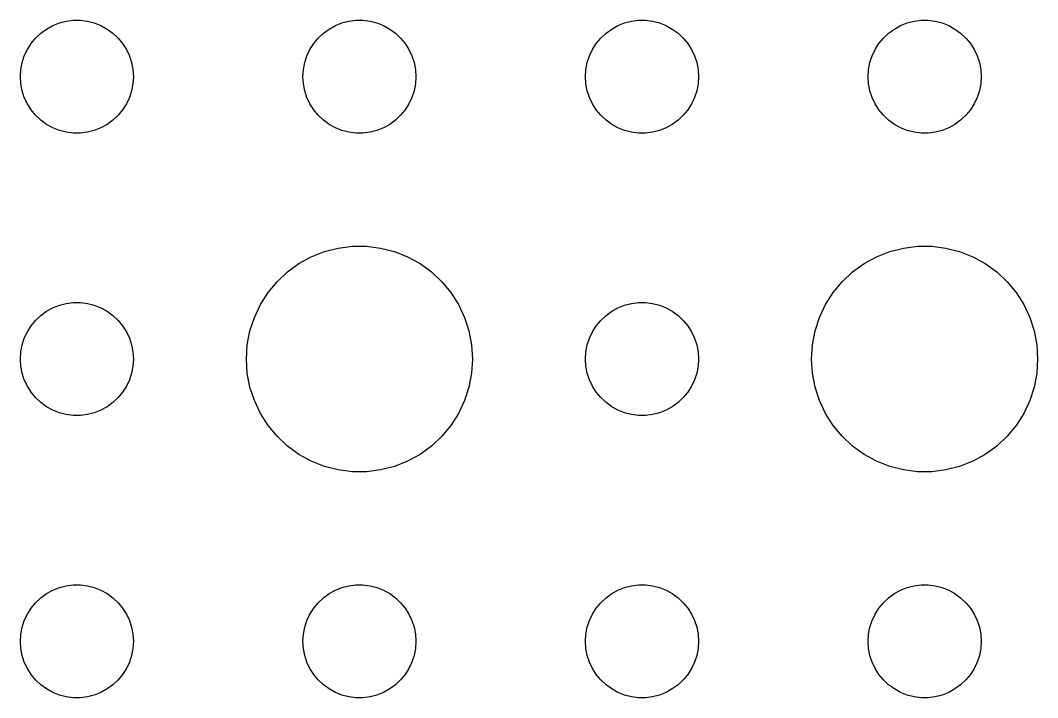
# Model space of a CAD drawing. Header units: metres. Extents: x -112 to 112, y -89 to 89.
# Drawn here: x -84 to -57, y -46.5 to -28.5 of the extents above; entities that cross this region are included whole.
import ezdxf

# ---------------------------------------------------------------- set-up
doc = ezdxf.new("R2010")
doc.units = ezdxf.units.M

msp = doc.modelspace()

# ---------------------------------------------------------------- linework, layer by layer
for p, q in [((-83.1387, -28.6427), (-82.9635, -28.5734)), ((-82.9635, -28.5734), (-82.7811, -28.5266)), ((-82.7811, -28.5266), (-82.5942, -28.503)), ((-82.5942, -28.503), (-82.4058, -28.503)), ((-82.4058, -28.503), (-82.2189, -28.5266)), ((-82.2189, -28.5266), (-82.0365, -28.5734)), ((-82.0365, -28.5734), (-81.8613, -28.6427)), ((-75.6387, -28.6427), (-75.4635, -28.5734)), ((-75.4635, -28.5734), (-75.2811, -28.5266)), ((-75.2811, -28.5266), (-75.0942, -28.503)), ((-75.0942, -28.503), (-74.9058, -28.503)), ((-74.9058, -28.503), (-74.7189, -28.5266)), ((-74.7189, -28.5266), (-74.5365, -28.5734)), ((-74.5365, -28.5734), (-74.3613, -28.6427)), ((-68.1387, -28.6427), (-67.9635, -28.5734)), ((-67.9635, -28.5734), (-67.7811, -28.5266)), ((-67.7811, -28.5266), (-67.5942, -28.503)), ((-67.5942, -28.503), (-67.4058, -28.503)), ((-67.4058, -28.503), (-67.2189, -28.5266)), ((-67.2189, -28.5266), (-67.0365, -28.5734)), ((-67.0365, -28.5734), (-66.8613, -28.6427)), ((-60.6387, -28.6427), (-60.4635, -28.5734)), ((-60.4635, -28.5734), (-60.2811, -28.5266)), ((-60.2811, -28.5266), (-60.0942, -28.503)), ((-60.0942, -28.503), (-59.9058, -28.503)), ((-59.9058, -28.503), (-59.7189, -28.5266)), ((-59.7189, -28.5266), (-59.5365, -28.5734)), ((-59.5365, -28.5734), (-59.3613, -28.6427)), ((-83.5934, -28.9732), (-83.4561, -28.8442)), ((-83.4561, -28.8442), (-83.3037, -28.7335)), ((-83.3037, -28.7335), (-83.1387, -28.6427)), ((-81.8613, -28.6427), (-81.6963, -28.7335)), ((-81.6963, -28.7335), (-81.5439, -28.8442)), ((-81.5439, -28.8442), (-81.4065, -28.9732)), ((-76.0934, -28.9732), (-75.9561, -28.8442)), ((-75.9561, -28.8442), (-75.8037, -28.7335)), ((-75.8037, -28.7335), (-75.6387, -28.6427)), ((-74.3613, -28.6427), (-74.1963, -28.7335)), ((-74.1963, -28.7335), (-74.0439, -28.8442)), ((-74.0439, -28.8442), (-73.9065, -28.9732)), ((-68.5934, -28.9732), (-68.4561, -28.8442)), ((-68.4561, -28.8442), (-68.3037, -28.7335)), ((-68.3037, -28.7335), (-68.1387, -28.6427)), ((-66.8613, -28.6427), (-66.6963, -28.7335)), ((-66.6963, -28.7335), (-66.5439, -28.8442)), ((-66.5439, -28.8442), (-66.4065, -28.9732)), ((-61.0934, -28.9732), (-60.9561, -28.8442)), ((-60.9561, -28.8442), (-60.8037, -28.7335)), ((-60.8037, -28.7335), (-60.6387, -28.6427)), ((-59.3613, -28.6427), (-59.1963, -28.7335)), ((-59.1963, -28.7335), (-59.0439, -28.8442)), ((-59.0439, -28.8442), (-58.9065, -28.9732)), ((-83.8145, -29.2774), (-83.7135, -29.1183)), ((-83.7135, -29.1183), (-83.5934, -28.9732)), ((-81.4065, -28.9732), (-81.2865, -29.1183)), ((-81.2865, -29.1183), (-81.1855, -29.2774)), ((-76.3145, -29.2774), (-76.2135, -29.1183)), ((-76.2135, -29.1183), (-76.0934, -28.9732)), ((-73.9065, -28.9732), (-73.7865, -29.1183)), ((-73.7865, -29.1183), (-73.6855, -29.2774)), ((-68.8145, -29.2774), (-68.7135, -29.1183)), ((-68.7135, -29.1183), (-68.5934, -28.9732)), ((-66.4065, -28.9732), (-66.2865, -29.1183)), ((-66.2865, -29.1183), (-66.1855, -29.2774)), ((-61.3145, -29.2774), (-61.2135, -29.1183)), ((-61.2135, -29.1183), (-61.0934, -28.9732)), ((-58.9065, -28.9732), (-58.7865, -29.1183)), ((-58.7865, -29.1183), (-58.6855, -29.2774)), ((-83.8947, -29.4478), (-83.8145, -29.2774)), ((-81.1855, -29.2774), (-81.1053, -29.4478)), ((-76.3947, -29.4478), (-76.3145, -29.2774)), ((-73.6855, -29.2774), (-73.6053, -29.4478)), ((-68.8947, -29.4478), (-68.8145, -29.2774)), ((-66.1855, -29.2774), (-66.1053, -29.4478)), ((-61.3947, -29.4478), (-61.3145, -29.2774)), ((-58.6855, -29.2774), (-58.6053, -29.4478)), ((-83.9882, -29.812), (-83.9529, -29.627)), ((-83.9529, -29.627), (-83.8947, -29.4478)), ((-81.1053, -29.4478), (-81.0471, -29.627)), ((-81.0471, -29.627), (-81.0118, -29.812)), ((-76.4882, -29.812), (-76.4529, -29.627)), ((-76.4529, -29.627), (-76.3947, -29.4478)), ((-73.6053, -29.4478), (-73.5471, -29.627)), ((-73.5471, -29.627), (-73.5118, -29.812)), ((-68.9882, -29.812), (-68.9529, -29.627)), ((-68.9529, -29.627), (-68.8947, -29.4478)), ((-66.1053, -29.4478), (-66.0471, -29.627)), ((-66.0471, -29.627), (-66.0118, -29.812)), ((-61.4882, -29.812), (-61.4529, -29.627)), ((-61.4529, -29.627), (-61.3947, -29.4478)), ((-58.6053, -29.4478), (-58.5471, -29.627)), ((-58.5471, -29.627), (-58.5118, -29.812)), ((-84, -30), (-83.9882, -29.812)), ((-81.0118, -29.812), (-81, -30)), ((-76.5, -30), (-76.4882, -29.812)), ((-73.5118, -29.812), (-73.5, -30)), ((-69, -30), (-68.9882, -29.812)), ((-66.0118, -29.812), (-66, -30)), ((-61.5, -30), (-61.4882, -29.812)), ((-58.5118, -29.812), (-58.5, -30)), ((-83.9882, -30.188), (-84, -30)), ((-83.9529, -30.373), (-83.9882, -30.188)), ((-81.0118, -30.188), (-81.0471, -30.373)), ((-81, -30), (-81.0118, -30.188)), ((-76.4882, -30.188), (-76.5, -30)), ((-76.4529, -30.373), (-76.4882, -30.188)), ((-73.5118, -30.188), (-73.5471, -30.373)), ((-73.5, -30), (-73.5118, -30.188)), ((-68.9882, -30.188), (-69, -30)), ((-68.9529, -30.373), (-68.9882, -30.188)), ((-66.0118, -30.188), (-66.0471, -30.373)), ((-66, -30), (-66.0118, -30.188)), ((-61.4882, -30.188), (-61.5, -30)), ((-61.4529, -30.373), (-61.4882, -30.188)), ((-58.5118, -30.188), (-58.5471, -30.373)), ((-58.5, -30), (-58.5118, -30.188)), ((-83.8947, -30.5522), (-83.9529, -30.373)), ((-81.0471, -30.373), (-81.1053, -30.5522)), ((-76.3947, -30.5522), (-76.4529, -30.373)), ((-73.5471, -30.373), (-73.6053, -30.5522)), ((-68.8947, -30.5522), (-68.9529, -30.373)), ((-66.0471, -30.373), (-66.1053, -30.5522)), ((-61.3947, -30.5522), (-61.4529, -30.373)), ((-58.5471, -30.373), (-58.6053, -30.5522)), ((-83.8145, -30.7226), (-83.8947, -30.5522)), ((-83.7135, -30.8817), (-83.8145, -30.7226)), ((-81.1855, -30.7226), (-81.2865, -30.8817)), ((-81.1053, -30.5522), (-81.1855, -30.7226)), ((-76.3145, -30.7226), (-76.3947, -30.5522)), ((-76.2135, -30.8817), (-76.3145, -30.7226)), ((-73.6855, -30.7226), (-73.7865, -30.8817)), ((-73.6053, -30.5522), (-73.6855, -30.7226)), ((-68.8145, -30.7226), (-68.8947, -30.5522)), ((-68.7135, -30.8817), (-68.8145, -30.7226)), ((-66.1855, -30.7226), (-66.2865, -30.8817)), ((-66.1053, -30.5522), (-66.1855, -30.7226)), ((-61.3145, -30.7226), (-61.3947, -30.5522)), ((-61.2135, -30.8817), (-61.3145, -30.7226)), ((-58.6855, -30.7226), (-58.7865, -30.8817)), ((-58.6053, -30.5522), (-58.6855, -30.7226)), ((-83.5934, -31.0268), (-83.7135, -30.8817)), ((-83.4561, -31.1558), (-83.5934, -31.0268)), ((-81.4065, -31.0268), (-81.5439, -31.1558)), ((-81.2865, -30.8817), (-81.4065, -31.0268)), ((-76.0934, -31.0268), (-76.2135, -30.8817)), ((-75.9561, -31.1558), (-76.0934, -31.0268)), ((-73.9065, -31.0268), (-74.0439, -31.1558)), ((-73.7865, -30.8817), (-73.9065, -31.0268)), ((-68.5934, -31.0268), (-68.7135, -30.8817)), ((-68.4561, -31.1558), (-68.5934, -31.0268)), ((-66.4065, -31.0268), (-66.5439, -31.1558)), ((-66.2865, -30.8817), (-66.4065, -31.0268)), ((-61.0934, -31.0268), (-61.2135, -30.8817)), ((-60.9561, -31.1558), (-61.0934, -31.0268)), ((-58.9065, -31.0268), (-59.0439, -31.1558)), ((-58.7865, -30.8817), (-58.9065, -31.0268)), ((-83.3037, -31.2665), (-83.4561, -31.1558)), ((-83.1387, -31.3572), (-83.3037, -31.2665)), ((-81.6963, -31.2665), (-81.8613, -31.3572)), ((-81.5439, -31.1558), (-81.6963, -31.2665)), ((-75.8037, -31.2665), (-75.9561, -31.1558)), ((-75.6387, -31.3572), (-75.8037, -31.2665)), ((-74.1963, -31.2665), (-74.3613, -31.3572)), ((-74.0439, -31.1558), (-74.1963, -31.2665)), ((-68.3037, -31.2665), (-68.4561, -31.1558)), ((-68.1387, -31.3572), (-68.3037, -31.2665)), ((-66.6963, -31.2665), (-66.8613, -31.3572)), ((-66.5439, -31.1558), (-66.6963, -31.2665)), ((-60.8037, -31.2665), (-60.9561, -31.1558)), ((-60.6387, -31.3572), (-60.8037, -31.2665)), ((-59.1963, -31.2665), (-59.3613, -31.3572)), ((-59.0439, -31.1558), (-59.1963, -31.2665)), ((-82.9635, -31.4266), (-83.1387, -31.3572)), ((-82.7811, -31.4734), (-82.9635, -31.4266)), ((-82.5942, -31.497), (-82.7811, -31.4734)), ((-82.4058, -31.497), (-82.5942, -31.497)), ((-82.2189, -31.4734), (-82.4058, -31.497)), ((-82.0365, -31.4266), (-82.2189, -31.4734)), ((-81.8613, -31.3572), (-82.0365, -31.4266)), ((-75.4635, -31.4266), (-75.6387, -31.3572)), ((-75.2811, -31.4734), (-75.4635, -31.4266)), ((-75.0942, -31.497), (-75.2811, -31.4734)), ((-74.9058, -31.497), (-75.0942, -31.497)), ((-74.7189, -31.4734), (-74.9058, -31.497)), ((-74.5365, -31.4266), (-74.7189, -31.4734)), ((-74.3613, -31.3572), (-74.5365, -31.4266)), ((-67.9635, -31.4266), (-68.1387, -31.3572)), ((-67.7811, -31.4734), (-67.9635, -31.4266)), ((-67.5942, -31.497), (-67.7811, -31.4734)), ((-67.4058, -31.497), (-67.5942, -31.497)), ((-67.2189, -31.4734), (-67.4058, -31.497)), ((-67.0365, -31.4266), (-67.2189, -31.4734)), ((-66.8613, -31.3572), (-67.0365, -31.4266)), ((-60.4635, -31.4266), (-60.6387, -31.3572)), ((-60.2811, -31.4734), (-60.4635, -31.4266)), ((-60.0942, -31.497), (-60.2811, -31.4734)), ((-59.9058, -31.497), (-60.0942, -31.497)), ((-59.7189, -31.4734), (-59.9058, -31.497)), ((-59.5365, -31.4266), (-59.7189, -31.4734)), ((-59.3613, -31.3572), (-59.5365, -31.4266)), ((-75.927, -34.6468), (-75.5621, -34.5531)), ((-75.5621, -34.5531), (-75.1884, -34.5059)), ((-75.1884, -34.5059), (-74.8116, -34.5059)), ((-74.8116, -34.5059), (-74.4379, -34.5531)), ((-74.4379, -34.5531), (-74.073, -34.6468)), ((-60.927, -34.6468), (-60.5621, -34.5531)), ((-60.5621, -34.5531), (-60.1884, -34.5059)), ((-60.1884, -34.5059), (-59.8116, -34.5059)), ((-59.8116, -34.5059), (-59.4379, -34.5531)), ((-59.4379, -34.5531), (-59.0729, -34.6468)), ((-76.6075, -34.967), (-76.2773, -34.7855)), ((-76.2773, -34.7855), (-75.927, -34.6468)), ((-74.073, -34.6468), (-73.7227, -34.7855)), ((-73.7227, -34.7855), (-73.3925, -34.967)), ((-61.6075, -34.967), (-61.2773, -34.7855)), ((-61.2773, -34.7855), (-60.927, -34.6468)), ((-59.0729, -34.6468), (-58.7227, -34.7855)), ((-58.7227, -34.7855), (-58.3925, -34.967)), ((-76.9123, -35.1885), (-76.6075, -34.967)), ((-73.3925, -34.967), (-73.0877, -35.1885)), ((-61.9123, -35.1885), (-61.6075, -34.967)), ((-58.3925, -34.967), (-58.0877, -35.1885)), ((-77.1869, -35.4464), (-76.9123, -35.1885)), ((-73.0877, -35.1885), (-72.8131, -35.4464)), ((-62.1869, -35.4464), (-61.9123, -35.1885)), ((-58.0877, -35.1885), (-57.8131, -35.4464)), ((-77.427, -35.7366), (-77.1869, -35.4464)), ((-72.8131, -35.4464), (-72.573, -35.7366)), ((-62.427, -35.7366), (-62.1869, -35.4464)), ((-57.8131, -35.4464), (-57.5729, -35.7366)), ((-77.6289, -36.0547), (-77.427, -35.7366)), ((-72.573, -35.7366), (-72.3711, -36.0547)), ((-62.6289, -36.0547), (-62.427, -35.7366)), ((-57.5729, -35.7366), (-57.3711, -36.0547)), ((-83.3037, -36.2335), (-83.1387, -36.1428)), ((-83.1387, -36.1428), (-82.9635, -36.0734)), ((-82.9635, -36.0734), (-82.7811, -36.0266)), ((-82.7811, -36.0266), (-82.5942, -36.003)), ((-82.5942, -36.003), (-82.4058, -36.003)), ((-82.4058, -36.003), (-82.2189, -36.0266)), ((-82.2189, -36.0266), (-82.0365, -36.0734)), ((-82.0365, -36.0734), (-81.8613, -36.1428)), ((-81.8613, -36.1428), (-81.6963, -36.2335)), ((-77.7893, -36.3956), (-77.6289, -36.0547)), ((-72.3711, -36.0547), (-72.2107, -36.3956)), ((-68.3037, -36.2335), (-68.1387, -36.1428)), ((-68.1387, -36.1428), (-67.9635, -36.0734)), ((-67.9635, -36.0734), (-67.7811, -36.0266)), ((-67.7811, -36.0266), (-67.5942, -36.003)), ((-67.5942, -36.003), (-67.4058, -36.003)), ((-67.4058, -36.003), (-67.2189, -36.0266)), ((-67.2189, -36.0266), (-67.0365, -36.0734)), ((-67.0365, -36.0734), (-66.8613, -36.1428)), ((-66.8613, -36.1428), (-66.6963, -36.2335)), ((-62.7893, -36.3956), (-62.6289, -36.0547)), ((-57.3711, -36.0547), (-57.2107, -36.3956)), ((-83.5934, -36.4732), (-83.4561, -36.3442)), ((-83.4561, -36.3442), (-83.3037, -36.2335)), ((-81.6963, -36.2335), (-81.5439, -36.3442)), ((-81.5439, -36.3442), (-81.4065, -36.4732)), ((-77.9057, -36.7539), (-77.7893, -36.3956)), ((-72.2107, -36.3956), (-72.0943, -36.7539)), ((-68.5934, -36.4732), (-68.4561, -36.3442)), ((-68.4561, -36.3442), (-68.3037, -36.2335)), ((-66.6963, -36.2335), (-66.5439, -36.3442)), ((-66.5439, -36.3442), (-66.4065, -36.4732)), ((-62.9057, -36.7539), (-62.7893, -36.3956)), ((-57.2107, -36.3956), (-57.0942, -36.7539)), ((-83.8145, -36.7774), (-83.7135, -36.6183)), ((-83.7135, -36.6183), (-83.5934, -36.4732)), ((-81.4065, -36.4732), (-81.2865, -36.6183)), ((-81.2865, -36.6183), (-81.1855, -36.7774)), ((-68.8145, -36.7774), (-68.7135, -36.6183)), ((-68.7135, -36.6183), (-68.5934, -36.4732)), ((-66.4065, -36.4732), (-66.2865, -36.6183)), ((-66.2865, -36.6183), (-66.1855, -36.7774)), ((-83.9529, -37.127), (-83.8947, -36.9478)), ((-83.8947, -36.9478), (-83.8145, -36.7774)), ((-81.1855, -36.7774), (-81.1053, -36.9478)), ((-81.1053, -36.9478), (-81.0471, -37.127)), ((-77.9763, -37.124), (-77.9057, -36.7539)), ((-72.0943, -36.7539), (-72.0237, -37.124)), ((-68.9529, -37.127), (-68.8947, -36.9478)), ((-68.8947, -36.9478), (-68.8145, -36.7774)), ((-66.1855, -36.7774), (-66.1053, -36.9478)), ((-66.1053, -36.9478), (-66.0471, -37.127)), ((-62.9763, -37.124), (-62.9057, -36.7539)), ((-57.0942, -36.7539), (-57.0237, -37.124)), ((-83.9882, -37.312), (-83.9529, -37.127)), ((-81.0471, -37.127), (-81.0118, -37.312)), ((-78, -37.5), (-77.9763, -37.124)), ((-72.0237, -37.124), (-72, -37.5)), ((-68.9882, -37.312), (-68.9529, -37.127)), ((-66.0471, -37.127), (-66.0118, -37.312)), ((-63, -37.5), (-62.9763, -37.124)), ((-57.0237, -37.124), (-57, -37.5)), ((-84, -37.5), (-83.9882, -37.312)), ((-83.9882, -37.688), (-84, -37.5)), ((-81.0118, -37.312), (-81, -37.5)), ((-81, -37.5), (-81.0118, -37.688)), ((-77.9763, -37.876), (-78, -37.5)), ((-72, -37.5), (-72.0237, -37.876)), ((-69, -37.5), (-68.9882, -37.312)), ((-68.9882, -37.688), (-69, -37.5)), ((-66.0118, -37.312), (-66, -37.5)), ((-66, -37.5), (-66.0118, -37.688)), ((-62.9763, -37.876), (-63, -37.5)), ((-57, -37.5), (-57.0237, -37.876)), ((-83.9529, -37.873), (-83.9882, -37.688)), ((-81.0118, -37.688), (-81.0471, -37.873)), ((-68.9529, -37.873), (-68.9882, -37.688)), ((-66.0118, -37.688), (-66.0471, -37.873)), ((-83.8947, -38.0522), (-83.9529, -37.873)), ((-83.8145, -38.2226), (-83.8947, -38.0522)), ((-81.1053, -38.0522), (-81.1855, -38.2226)), ((-81.0471, -37.873), (-81.1053, -38.0522)), ((-77.9057, -38.2461), (-77.9763, -37.876)), ((-72.0237, -37.876), (-72.0943, -38.2461)), ((-68.8947, -38.0522), (-68.9529, -37.873)), ((-68.8145, -38.2226), (-68.8947, -38.0522)), ((-66.1053, -38.0522), (-66.1855, -38.2226)), ((-66.0471, -37.873), (-66.1053, -38.0522)), ((-62.9057, -38.2461), (-62.9763, -37.876)), ((-57.0237, -37.876), (-57.0942, -38.2461)), ((-83.7135, -38.3817), (-83.8145, -38.2226)), ((-81.1855, -38.2226), (-81.2865, -38.3817)), ((-77.7893, -38.6044), (-77.9057, -38.2461)), ((-72.0943, -38.2461), (-72.2107, -38.6044)), ((-68.7135, -38.3817), (-68.8145, -38.2226)), ((-66.1855, -38.2226), (-66.2865, -38.3817)), ((-62.7893, -38.6044), (-62.9057, -38.2461)), ((-57.0942, -38.2461), (-57.2107, -38.6044)), ((-83.5934, -38.5268), (-83.7135, -38.3817)), ((-83.4561, -38.6558), (-83.5934, -38.5268)), ((-81.4065, -38.5268), (-81.5439, -38.6558)), ((-81.2865, -38.3817), (-81.4065, -38.5268)), ((-77.6289, -38.9453), (-77.7893, -38.6044)), ((-72.2107, -38.6044), (-72.3711, -38.9453)), ((-68.5934, -38.5268), (-68.7135, -38.3817)), ((-68.4561, -38.6558), (-68.5934, -38.5268)), ((-66.4065, -38.5268), (-66.5439, -38.6558)), ((-66.2865, -38.3817), (-66.4065, -38.5268)), ((-62.6289, -38.9453), (-62.7893, -38.6044)), ((-57.2107, -38.6044), (-57.3711, -38.9453)), ((-83.3037, -38.7665), (-83.4561, -38.6558)), ((-83.1387, -38.8572), (-83.3037, -38.7665)), ((-82.9635, -38.9266), (-83.1387, -38.8572)), ((-81.8613, -38.8572), (-82.0365, -38.9266)), ((-81.6963, -38.7665), (-81.8613, -38.8572)), ((-81.5439, -38.6558), (-81.6963, -38.7665)), ((-68.3037, -38.7665), (-68.4561, -38.6558)), ((-68.1387, -38.8572), (-68.3037, -38.7665)), ((-67.9635, -38.9266), (-68.1387, -38.8572)), ((-66.8613, -38.8572), (-67.0365, -38.9266)), ((-66.6963, -38.7665), (-66.8613, -38.8572)), ((-66.5439, -38.6558), (-66.6963, -38.7665)), ((-82.7811, -38.9734), (-82.9635, -38.9266)), ((-82.5942, -38.997), (-82.7811, -38.9734)), ((-82.4058, -38.997), (-82.5942, -38.997)), ((-82.2189, -38.9734), (-82.4058, -38.997)), ((-82.0365, -38.9266), (-82.2189, -38.9734)), ((-77.427, -39.2634), (-77.6289, -38.9453)), ((-72.3711, -38.9453), (-72.573, -39.2634)), ((-67.7811, -38.9734), (-67.9635, -38.9266)), ((-67.5942, -38.997), (-67.7811, -38.9734)), ((-67.4058, -38.997), (-67.5942, -38.997)), ((-67.2189, -38.9734), (-67.4058, -38.997)), ((-67.0365, -38.9266), (-67.2189, -38.9734)), ((-62.427, -39.2634), (-62.6289, -38.9453)), ((-57.3711, -38.9453), (-57.5729, -39.2634)), ((-77.1869, -39.5536), (-77.427, -39.2634)), ((-72.573, -39.2634), (-72.8131, -39.5536)), ((-62.1869, -39.5536), (-62.427, -39.2634)), ((-57.5729, -39.2634), (-57.8131, -39.5536)), ((-76.9123, -39.8115), (-77.1869, -39.5536)), ((-72.8131, -39.5536), (-73.0877, -39.8115)), ((-61.9123, -39.8115), (-62.1869, -39.5536)), ((-57.8131, -39.5536), (-58.0877, -39.8115)), ((-76.6075, -40.033), (-76.9123, -39.8115)), ((-73.0877, -39.8115), (-73.3925, -40.033)), ((-61.6075, -40.033), (-61.9123, -39.8115)), ((-58.0877, -39.8115), (-58.3925, -40.033)), ((-76.2773, -40.2145), (-76.6075, -40.033)), ((-75.927, -40.3532), (-76.2773, -40.2145)), ((-73.7227, -40.2145), (-74.073, -40.3532)), ((-73.3925, -40.033), (-73.7227, -40.2145)), ((-61.2773, -40.2145), (-61.6075, -40.033)), ((-60.927, -40.3532), (-61.2773, -40.2145)), ((-58.7227, -40.2145), (-59.0729, -40.3532)), ((-58.3925, -40.033), (-58.7227, -40.2145)), ((-75.5621, -40.4469), (-75.927, -40.3532)), ((-75.1884, -40.4941), (-75.5621, -40.4469)), ((-74.8116, -40.4941), (-75.1884, -40.4941)), ((-74.4379, -40.4469), (-74.8116, -40.4941)), ((-74.073, -40.3532), (-74.4379, -40.4469)), ((-60.5621, -40.4469), (-60.927, -40.3532)), ((-60.1884, -40.4941), (-60.5621, -40.4469)), ((-59.8116, -40.4941), (-60.1884, -40.4941)), ((-59.4379, -40.4469), (-59.8116, -40.4941)), ((-59.0729, -40.3532), (-59.4379, -40.4469)), ((-83.4561, -43.8442), (-83.3037, -43.7335)), ((-83.3037, -43.7335), (-83.1387, -43.6428)), ((-83.1387, -43.6428), (-82.9635, -43.5734)), ((-82.9635, -43.5734), (-82.7811, -43.5266)), ((-82.7811, -43.5266), (-82.5942, -43.503)), ((-82.5942, -43.503), (-82.4058, -43.503)), ((-82.4058, -43.503), (-82.2189, -43.5266)), ((-82.2189, -43.5266), (-82.0365, -43.5734)), ((-82.0365, -43.5734), (-81.8613, -43.6428)), ((-81.8613, -43.6428), (-81.6963, -43.7335)), ((-81.6963, -43.7335), (-81.5439, -43.8442)), ((-75.9561, -43.8442), (-75.8037, -43.7335)), ((-75.8037, -43.7335), (-75.6387, -43.6428)), ((-75.6387, -43.6428), (-75.4635, -43.5734)), ((-75.4635, -43.5734), (-75.2811, -43.5266)), ((-75.2811, -43.5266), (-75.0942, -43.503)), ((-75.0942, -43.503), (-74.9058, -43.503)), ((-74.9058, -43.503), (-74.7189, -43.5266)), ((-74.7189, -43.5266), (-74.5365, -43.5734)), ((-74.5365, -43.5734), (-74.3613, -43.6428)), ((-74.3613, -43.6428), (-74.1963, -43.7335)), ((-74.1963, -43.7335), (-74.0439, -43.8442)), ((-68.4561, -43.8442), (-68.3037, -43.7335)), ((-68.3037, -43.7335), (-68.1387, -43.6428)), ((-68.1387, -43.6428), (-67.9635, -43.5734)), ((-67.9635, -43.5734), (-67.7811, -43.5266)), ((-67.7811, -43.5266), (-67.5942, -43.503)), ((-67.5942, -43.503), (-67.4058, -43.503)), ((-67.4058, -43.503), (-67.2189, -43.5266)), ((-67.2189, -43.5266), (-67.0365, -43.5734)), ((-67.0365, -43.5734), (-66.8613, -43.6428)), ((-66.8613, -43.6428), (-66.6963, -43.7335)), ((-66.6963, -43.7335), (-66.5439, -43.8442)), ((-60.9561, -43.8442), (-60.8037, -43.7335)), ((-60.8037, -43.7335), (-60.6387, -43.6428)), ((-60.6387, -43.6428), (-60.4635, -43.5734)), ((-60.4635, -43.5734), (-60.2811, -43.5266)), ((-60.2811, -43.5266), (-60.0942, -43.503)), ((-60.0942, -43.503), (-59.9058, -43.503)), ((-59.9058, -43.503), (-59.7189, -43.5266)), ((-59.7189, -43.5266), (-59.5365, -43.5734)), ((-59.5365, -43.5734), (-59.3613, -43.6428)), ((-59.3613, -43.6428), (-59.1963, -43.7335)), ((-59.1963, -43.7335), (-59.0439, -43.8442)), ((-83.7135, -44.1183), (-83.5934, -43.9732)), ((-83.5934, -43.9732), (-83.4561, -43.8442)), ((-81.5439, -43.8442), (-81.4065, -43.9732)), ((-81.4065, -43.9732), (-81.2865, -44.1183)), ((-76.2135, -44.1183), (-76.0934, -43.9732)), ((-76.0934, -43.9732), (-75.9561, -43.8442)), ((-74.0439, -43.8442), (-73.9065, -43.9732)), ((-73.9065, -43.9732), (-73.7865, -44.1183)), ((-68.7135, -44.1183), (-68.5934, -43.9732)), ((-68.5934, -43.9732), (-68.4561, -43.8442)), ((-66.5439, -43.8442), (-66.4065, -43.9732)), ((-66.4065, -43.9732), (-66.2865, -44.1183)), ((-61.2135, -44.1183), (-61.0934, -43.9732)), ((-61.0934, -43.9732), (-60.9561, -43.8442)), ((-59.0439, -43.8442), (-58.9065, -43.9732)), ((-58.9065, -43.9732), (-58.7865, -44.1183)), ((-83.8947, -44.4478), (-83.8145, -44.2774)), ((-83.8145, -44.2774), (-83.7135, -44.1183)), ((-81.2865, -44.1183), (-81.1855, -44.2774)), ((-81.1855, -44.2774), (-81.1053, -44.4478)), ((-76.3947, -44.4478), (-76.3145, -44.2774)), ((-76.3145, -44.2774), (-76.2135, -44.1183)), ((-73.7865, -44.1183), (-73.6855, -44.2774)), ((-73.6855, -44.2774), (-73.6053, -44.4478)), ((-68.8947, -44.4478), (-68.8145, -44.2774)), ((-68.8145, -44.2774), (-68.7135, -44.1183)), ((-66.2865, -44.1183), (-66.1855, -44.2774)), ((-66.1855, -44.2774), (-66.1053, -44.4478)), ((-61.3947, -44.4478), (-61.3145, -44.2774)), ((-61.3145, -44.2774), (-61.2135, -44.1183)), ((-58.7865, -44.1183), (-58.6855, -44.2774)), ((-58.6855, -44.2774), (-58.6053, -44.4478)), ((-83.9529, -44.627), (-83.8947, -44.4478)), ((-81.1053, -44.4478), (-81.0471, -44.627)), ((-76.4529, -44.627), (-76.3947, -44.4478)), ((-73.6053, -44.4478), (-73.5471, -44.627)), ((-68.9529, -44.627), (-68.8947, -44.4478)), ((-66.1053, -44.4478), (-66.0471, -44.627)), ((-61.4529, -44.627), (-61.3947, -44.4478)), ((-58.6053, -44.4478), (-58.5471, -44.627)), ((-84, -45), (-83.9882, -44.812)), ((-83.9882, -44.812), (-83.9529, -44.627)), ((-81.0471, -44.627), (-81.0118, -44.812)), ((-81.0118, -44.812), (-81, -45)), ((-76.5, -45), (-76.4882, -44.812)), ((-76.4882, -44.812), (-76.4529, -44.627)), ((-73.5471, -44.627), (-73.5118, -44.812)), ((-73.5118, -44.812), (-73.5, -45)), ((-69, -45), (-68.9882, -44.812)), ((-68.9882, -44.812), (-68.9529, -44.627)), ((-66.0471, -44.627), (-66.0118, -44.812)), ((-66.0118, -44.812), (-66, -45)), ((-61.5, -45), (-61.4882, -44.812)), ((-61.4882, -44.812), (-61.4529, -44.627)), ((-58.5471, -44.627), (-58.5118, -44.812)), ((-58.5118, -44.812), (-58.5, -45)), ((-83.9882, -45.188), (-84, -45)), ((-81, -45), (-81.0118, -45.188)), ((-76.4882, -45.188), (-76.5, -45)), ((-73.5, -45), (-73.5118, -45.188)), ((-68.9882, -45.188), (-69, -45)), ((-66, -45), (-66.0118, -45.188)), ((-61.4882, -45.188), (-61.5, -45)), ((-58.5, -45), (-58.5118, -45.188)), ((-83.9529, -45.373), (-83.9882, -45.188)), ((-81.0118, -45.188), (-81.0471, -45.373)), ((-76.4529, -45.373), (-76.4882, -45.188)), ((-73.5118, -45.188), (-73.5471, -45.373)), ((-68.9529, -45.373), (-68.9882, -45.188)), ((-66.0118, -45.188), (-66.0471, -45.373)), ((-61.4529, -45.373), (-61.4882, -45.188)), ((-58.5118, -45.188), (-58.5471, -45.373)), ((-83.8947, -45.5522), (-83.9529, -45.373)), ((-83.8145, -45.7226), (-83.8947, -45.5522)), ((-81.1053, -45.5522), (-81.1855, -45.7226)), ((-81.0471, -45.373), (-81.1053, -45.5522)), ((-76.3947, -45.5522), (-76.4529, -45.373)), ((-76.3145, -45.7226), (-76.3947, -45.5522)), ((-73.6053, -45.5522), (-73.6855, -45.7226)), ((-73.5471, -45.373), (-73.6053, -45.5522)), ((-68.8947, -45.5522), (-68.9529, -45.373)), ((-68.8145, -45.7226), (-68.8947, -45.5522)), ((-66.1053, -45.5522), (-66.1855, -45.7226)), ((-66.0471, -45.373), (-66.1053, -45.5522)), ((-61.3947, -45.5522), (-61.4529, -45.373)), ((-61.3145, -45.7226), (-61.3947, -45.5522)), ((-58.6053, -45.5522), (-58.6855, -45.7226)), ((-58.5471, -45.373), (-58.6053, -45.5522)), ((-83.7135, -45.8817), (-83.8145, -45.7226)), ((-83.5934, -46.0268), (-83.7135, -45.8817)), ((-81.2865, -45.8817), (-81.4065, -46.0268)), ((-81.1855, -45.7226), (-81.2865, -45.8817)), ((-76.2135, -45.8817), (-76.3145, -45.7226)), ((-76.0934, -46.0268), (-76.2135, -45.8817)), ((-73.7865, -45.8817), (-73.9065, -46.0268)), ((-73.6855, -45.7226), (-73.7865, -45.8817)), ((-68.7135, -45.8817), (-68.8145, -45.7226)), ((-68.5934, -46.0268), (-68.7135, -45.8817)), ((-66.2865, -45.8817), (-66.4065, -46.0268)), ((-66.1855, -45.7226), (-66.2865, -45.8817)), ((-61.2135, -45.8817), (-61.3145, -45.7226)), ((-61.0934, -46.0268), (-61.2135, -45.8817)), ((-58.7865, -45.8817), (-58.9065, -46.0268)), ((-58.6855, -45.7226), (-58.7865, -45.8817)), ((-83.4561, -46.1558), (-83.5934, -46.0268)), ((-83.3037, -46.2665), (-83.4561, -46.1558)), ((-81.5439, -46.1558), (-81.6963, -46.2665)), ((-81.4065, -46.0268), (-81.5439, -46.1558)), ((-75.9561, -46.1558), (-76.0934, -46.0268)), ((-75.8037, -46.2665), (-75.9561, -46.1558)), ((-74.0439, -46.1558), (-74.1963, -46.2665)), ((-73.9065, -46.0268), (-74.0439, -46.1558)), ((-68.4561, -46.1558), (-68.5934, -46.0268)), ((-68.3037, -46.2665), (-68.4561, -46.1558)), ((-66.5439, -46.1558), (-66.6963, -46.2665)), ((-66.4065, -46.0268), (-66.5439, -46.1558)), ((-60.9561, -46.1558), (-61.0934, -46.0268)), ((-60.8037, -46.2665), (-60.9561, -46.1558)), ((-59.0439, -46.1558), (-59.1963, -46.2665)), ((-58.9065, -46.0268), (-59.0439, -46.1558)), ((-83.1387, -46.3572), (-83.3037, -46.2665)), ((-82.9635, -46.4266), (-83.1387, -46.3572)), ((-82.7811, -46.4734), (-82.9635, -46.4266)), ((-82.0365, -46.4266), (-82.2189, -46.4734)), ((-81.8613, -46.3572), (-82.0365, -46.4266)), ((-81.6963, -46.2665), (-81.8613, -46.3572)), ((-75.6387, -46.3572), (-75.8037, -46.2665)), ((-75.4635, -46.4266), (-75.6387, -46.3572)), ((-75.2811, -46.4734), (-75.4635, -46.4266)), ((-74.5365, -46.4266), (-74.7189, -46.4734)), ((-74.3613, -46.3572), (-74.5365, -46.4266)), ((-74.1963, -46.2665), (-74.3613, -46.3572)), ((-68.1387, -46.3572), (-68.3037, -46.2665)), ((-67.9635, -46.4266), (-68.1387, -46.3572)), ((-67.7811, -46.4734), (-67.9635, -46.4266)), ((-67.0365, -46.4266), (-67.2189, -46.4734)), ((-66.8613, -46.3572), (-67.0365, -46.4266)), ((-66.6963, -46.2665), (-66.8613, -46.3572)), ((-60.6387, -46.3572), (-60.8037, -46.2665)), ((-60.4635, -46.4266), (-60.6387, -46.3572)), ((-60.2811, -46.4734), (-60.4635, -46.4266)), ((-59.5365, -46.4266), (-59.7189, -46.4734)), ((-59.3613, -46.3572), (-59.5365, -46.4266)), ((-59.1963, -46.2665), (-59.3613, -46.3572)), ((-82.5942, -46.497), (-82.7811, -46.4734)), ((-82.4058, -46.497), (-82.5942, -46.497)), ((-82.2189, -46.4734), (-82.4058, -46.497)), ((-75.0942, -46.497), (-75.2811, -46.4734)), ((-74.9058, -46.497), (-75.0942, -46.497)), ((-74.7189, -46.4734), (-74.9058, -46.497)), ((-67.5942, -46.497), (-67.7811, -46.4734)), ((-67.4058, -46.497), (-67.5942, -46.497)), ((-67.2189, -46.4734), (-67.4058, -46.497)), ((-60.0942, -46.497), (-60.2811, -46.4734)), ((-59.9058, -46.497), (-60.0942, -46.497)), ((-59.7189, -46.4734), (-59.9058, -46.497))]:
    msp.add_line(p, q)

doc.saveas('drawing.dxf')
